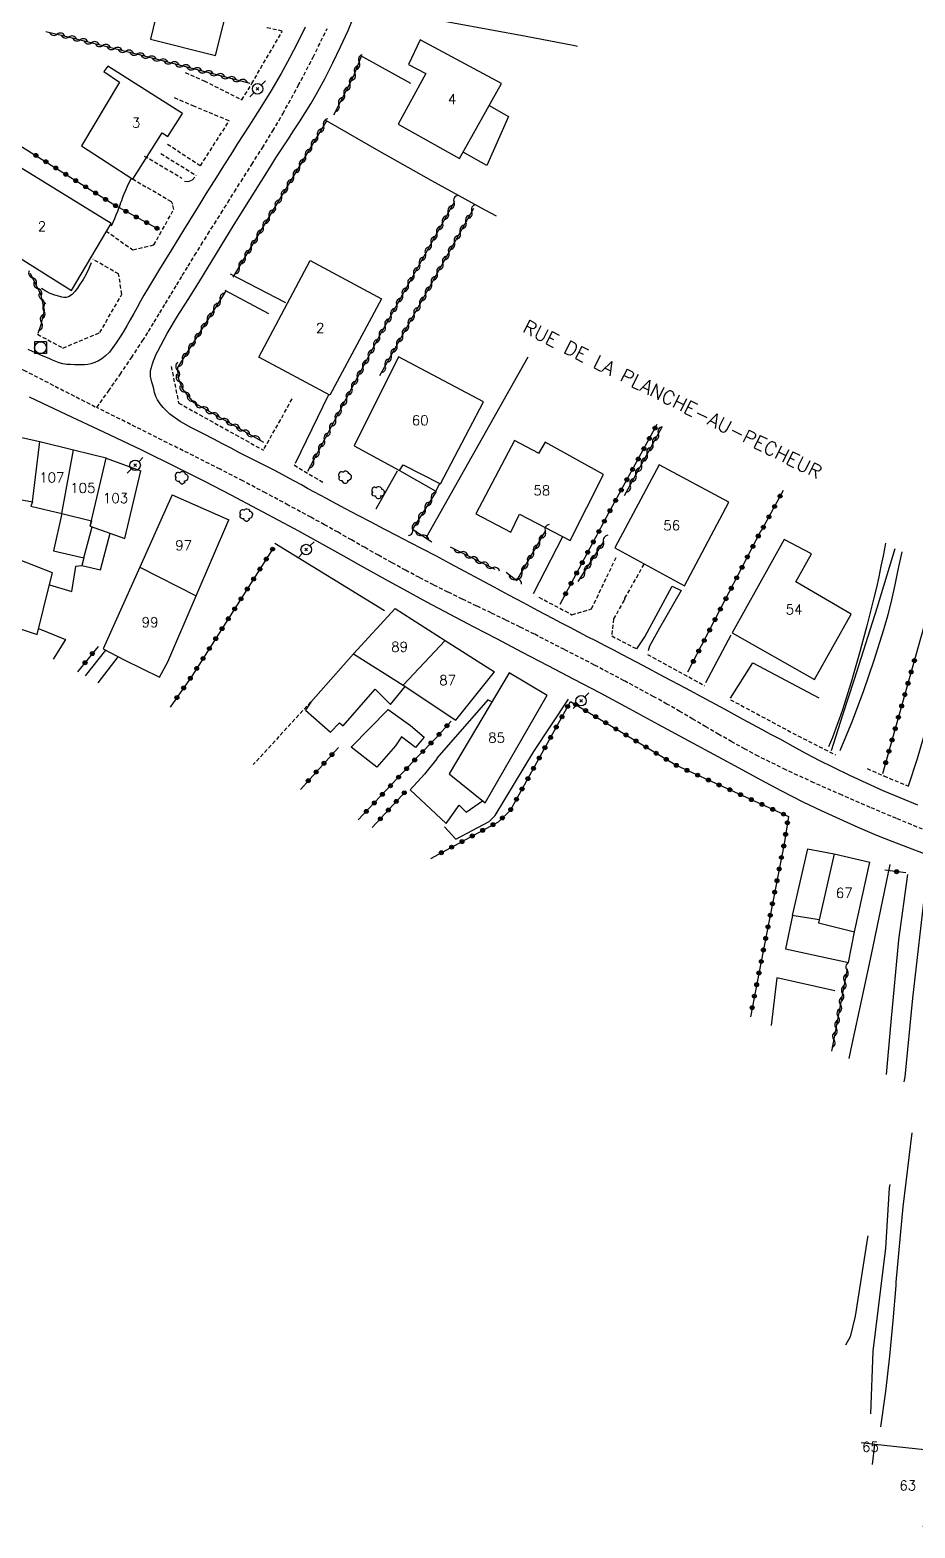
# Model space of a CAD drawing. Header units: millimetres. Extents: x 149000 to 150004, y 153000 to 154002.
# Drawn here: x 149705.1 to 149817.9, y 153205.7 to 153396.6 of the extents above; entities that cross this region are included whole.
import ezdxf
from ezdxf.enums import TextEntityAlignment as Align

# ---------------------------------------------------------------- set-up
doc = ezdxf.new("R2010")
doc.units = ezdxf.units.MM
doc.linetypes.add('DASHED', pattern=[0.75, 0.5, -0.25])
doc.layers.get('0').update_dxf_attribs({"linetype": 'CONTINUOUS'})
for name, color, linetype in [('W0001', 6, 'DASHED'), ('W0008', 7, 'CONTINUOUS'), ('W0014', 7, 'CONTINUOUS'), ('W0017', 7, 'CONTINUOUS'), ('W0101', 7, 'CONTINUOUS'), ('W0104', 1, 'CONTINUOUS'), ('W0105', 7, 'CONTINUOUS'), ('W0112', 1, 'DASHED'), ('W0211', 2, 'CONTINUOUS'), ('W0214', 2, 'CONTINUOUS'), ('W0300', 7, 'CONTINUOUS'), ('W0310', 3, 'CONTINUOUS'), ('W0323', 7, 'CONTINUOUS'), ('W0333', 7, 'CONTINUOUS'), ('W0420', 7, 'CONTINUOUS'), ('W0473', 7, 'CONTINUOUS'), ('W0989', 7, 'CONTINUOUS'), ('W0991', 7, 'CONTINUOUS'), ('W1102', 7, 'CONTINUOUS')]:
    doc.layers.add(name, color=color, linetype=linetype)
doc.styles.get("Standard").update_dxf_attribs({"font": 'romans.shx', "width": 0.85})

# ---------------------------------------------------------------- blocks, each defined once
blk = doc.blocks.new('T473')
for p, q in [((-0.166667, 0.166667), (0.166667, -0.166667)), ((-0.166667, -0.166667), (0.166667, 0.166667)), ((0.500001, 0.500001), (1.000002, 1.000002)), ((-1.000002, -1.000002), (-0.500001, -0.500001))]:
    blk.add_line(p, q)
blk.add_ellipse((0, 0), major_axis=(0.471405, 0.471405), ratio=1, start_param=5.4977871438, end_param=11.780972451)
blk = doc.blocks.new('T420')
for p, q in [((0.75, 0.75), (-0.75, 0.75)), ((-0.75, 0.75), (-0.75, -0.75)), ((0.75, 0.75), (0.75, -0.75)), ((0.75, -0.75), (-0.75, -0.75))]:
    blk.add_line(p, q)
blk.add_ellipse((0, 0), major_axis=(-0.53, 0.53), ratio=1, start_param=3.926991, end_param=10.210176)
blk = doc.blocks.new('T300')
for p, q in [((-0.8, 0.51), (-0.86, 0.34)), ((-0.86, 0.34), (-0.86, 0.17)), ((-0.86, 0.17), (-0.74, 0.06)), ((-0.69, 0.63), (-0.8, 0.51)), ((-0.8, -0.06), (-0.74, 0.06)), ((-0.74, 0.06), (-0.69, 0.11)), ((-0.57, 0.69), (-0.69, 0.63)), ((-0.46, 0.69), (-0.57, 0.69)), ((-0.29, 0.63), (-0.46, 0.69)), ((-0.29, 0.63), (-0.17, 0.74)), ((-0.23, 0.57), (-0.29, 0.63)), ((-0.17, 0.74), (-0.06, 0.8)), ((-0.06, 0.8), (0.06, 0.8)), ((0.06, 0.8), (0.23, 0.74)), ((0.23, 0.74), (0.34, 0.63)), ((0.34, 0.63), (0.4, 0.51)), ((0.46, 0.46), (0.34, 0.46)), ((0.4, 0.51), (0.4, 0.46)), ((0.57, 0.4), (0.46, 0.46)), ((0.57, 0.4), (0.69, 0.29)), ((0.69, 0.29), (0.74, 0.17)), ((0.74, 0.06), (0.69, -0.17)), ((0.74, 0.17), (0.74, 0.06)), ((-0.8, -0.17), (-0.8, -0.06)), ((-0.8, -0.23), (-0.8, -0.17)), ((-0.74, -0.34), (-0.8, -0.23)), ((-0.69, -0.4), (-0.74, -0.34)), ((-0.51, -0.46), (-0.69, -0.4)), ((-0.4, -0.46), (-0.51, -0.46)), ((-0.4, -0.46), (-0.34, -0.46)), ((-0.34, -0.46), (-0.34, -0.4)), ((-0.34, -0.51), (-0.34, -0.46)), ((-0.29, -0.63), (-0.34, -0.51)), ((-0.17, -0.74), (-0.29, -0.63)), ((-0.06, -0.8), (-0.17, -0.74)), ((0.06, -0.8), (-0.06, -0.8)), ((0.17, -0.74), (0.06, -0.8)), ((0.23, -0.69), (0.17, -0.74)), ((0.29, -0.46), (0.23, -0.46)), ((0.29, -0.63), (0.23, -0.69)), ((0.46, -0.4), (0.29, -0.46)), ((0.34, -0.51), (0.29, -0.63)), ((0.34, -0.51), (0.34, -0.46)), ((0.57, -0.34), (0.46, -0.4)), ((0.63, -0.29), (0.57, -0.34)), ((0.69, -0.17), (0.63, -0.29))]:
    blk.add_line(p, q)
blk = doc.blocks.new('t310o')
at = {"color": 0, "linetype": 'Continuous'}
for centre, start, end in [((-0.5, 0.38), 216.8699, 323.1304), ((0.5, -0.37), 36.8699, 143.1303)]:
    blk.add_arc(centre, 0.625, start, end, dxfattribs=at)
blk = doc.blocks.new('t323o')
at = {"color": 0, "linetype": 'Continuous'}
for radius in [0.25, 0.15]:
    blk.add_circle((0, 0), radius, dxfattribs=at)

msp = doc.modelspace()

# ---------------------------------------------------------------- linework, layer by layer
at = {"layer": 'W0001'}
for points in [[(149713.6, 153348.46), (149715.1, 153350.56), (149716.57, 153352.67), (149718.01, 153354.81), (149719.43, 153356.96), (149720.18, 153358.14), (149720.91, 153359.32), (149721.63, 153360.51), (149722.35, 153361.7), (149723.06, 153362.9), (149723.78, 153364.09), (149724.49, 153365.28), (149725.22, 153366.47), (149726.06, 153367.83), (149726.9, 153369.18), (149727.75, 153370.53), (149728.59, 153371.88), (149729.44, 153373.23), (149730.29, 153374.58), (149731.13, 153375.93), (149731.98, 153377.28), (149733.33, 153379.42), (149734.69, 153381.55), (149736.03, 153383.71), (149737.3, 153385.9), (149739.27, 153389.48), (149741.16, 153393.1), (149742.95, 153396.77)], [(149693.3, 153357.97), (149695.62, 153356.73), (149696.69, 153356.25), (149697.76, 153355.8), (149698.85, 153355.37), (149699.95, 153354.96), (149701.04, 153354.55), (149702.13, 153354.13), (149703.21, 153353.69), (149704.28, 153353.22), (149713.6, 153348.46)], [(149818.82, 153294.72), (149815.48, 153296.09), (149812.15, 153297.5), (149808.55, 153299.06), (149804.97, 153300.65), (149801.4, 153302.29), (149797.88, 153304.03), (149796.19, 153304.93), (149794.51, 153305.85), (149792.85, 153306.81), (149791.2, 153307.78), (149789.55, 153308.75), (149787.9, 153309.72), (149786.24, 153310.68), (149784.56, 153311.61), (149780.78, 153313.65), (149776.99, 153315.65), (149773.17, 153317.62), (149769.35, 153319.58), (149767.52, 153320.49), (149765.69, 153321.39), (149763.85, 153322.28), (149762.01, 153323.16), (149760.17, 153324.04), (149758.34, 153324.94), (149756.51, 153325.85), (149754.7, 153326.79), (149752.95, 153327.72), (149751.22, 153328.67), (149749.49, 153329.63), (149747.77, 153330.61), (149746.05, 153331.58), (149744.33, 153332.56), (149742.61, 153333.52), (149740.88, 153334.48), (149737.99, 153336.03), (149735.1, 153337.58), (149732.21, 153339.1), (149729.3, 153340.61), (149713.6, 153348.46)]]:
    msp.add_lwpolyline(points, dxfattribs=at)
at = {"layer": 'W0008'}
msp.add_lwpolyline([(149704.97, 153349.82), (149709.72, 153347.59), (149714.47, 153345.35), (149719.2, 153343.09), (149723.91, 153340.77), (149727.3, 153339.07), (149730.67, 153337.33), (149734.02, 153335.57), (149737.37, 153333.78), (149739.29, 153332.74), (149741.2, 153331.69), (149743.11, 153330.62), (149745.02, 153329.55), (149746.92, 153328.48), (149748.83, 153327.42), (149750.74, 153326.36), (149752.66, 153325.31), (149755.61, 153323.72), (149758.57, 153322.14), (149761.54, 153320.57), (149764.51, 153319.01), (149767.79, 153317.28), (149771.07, 153315.57), (149774.36, 153313.86), (149777.65, 153312.16)], dxfattribs=at)
at = {"layer": 'W0014'}
for points in [[(149740.16, 153396.92), (149739.19, 153394.93), (149738.16, 153392.97), (149737.1, 153391.04), (149735.77, 153388.77), (149734.37, 153386.54), (149732.95, 153384.33), (149731.54, 153382.11), (149730.87, 153381.04), (149730.2, 153379.97), (149729.52, 153378.9), (149728.85, 153377.83), (149728.18, 153376.76), (149727.51, 153375.69), (149726.84, 153374.61), (149726.17, 153373.54), (149724.63, 153371.05), (149723.1, 153368.57), (149721.57, 153366.07), (149720.07, 153363.56), (149719.61, 153362.78), (149719.17, 153362), (149718.74, 153361.21), (149718.31, 153360.42), (149717.87, 153359.63), (149717.42, 153358.85), (149716.96, 153358.07), (149716.47, 153357.32), (149716.07, 153356.71), (149715.65, 153356.1), (149715.2, 153355.51), (149714.67, 153354.99), (149714.25, 153354.68), (149713.8, 153354.42), (149713.33, 153354.2), (149712.84, 153354.03), (149712.44, 153353.95), (149712.04, 153353.92), (149711.63, 153353.92), (149711.23, 153353.92), (149710.74, 153353.92), (149710.25, 153353.93), (149709.76, 153353.96), (149709.27, 153354.04), (149708.82, 153354.16), (149708.38, 153354.33), (149707.96, 153354.51), (149707.53, 153354.69), (149706.99, 153354.91), (149706.46, 153355.14), (149705.93, 153355.38), (149705.4, 153355.61), (149704.87, 153355.85)], [(149818.21, 153297.79), (149815.94, 153298.71), (149813.79, 153299.63), (149811.67, 153300.58), (149809.55, 153301.56), (149807.46, 153302.58), (149805.74, 153303.45), (149804.04, 153304.35), (149802.34, 153305.27), (149800.65, 153306.18), (149799.48, 153306.81), (149798.31, 153307.44), (149797.14, 153308.08), (149795.97, 153308.71), (149794.8, 153309.35), (149793.64, 153309.98), (149792.47, 153310.61), (149791.3, 153311.24), (149788.62, 153312.68), (149785.94, 153314.11), (149783.26, 153315.53), (149780.58, 153316.95), (149779.47, 153317.53), (149778.36, 153318.11), (149777.25, 153318.69), (149776.14, 153319.26), (149775.03, 153319.84), (149773.93, 153320.42), (149772.82, 153321), (149771.71, 153321.58), (149769.84, 153322.57), (149767.97, 153323.56), (149766.11, 153324.56), (149764.24, 153325.56), (149762.38, 153326.56), (149760.51, 153327.56), (149758.65, 153328.56), (149756.78, 153329.55), (149755.14, 153330.41), (149753.5, 153331.27), (149751.85, 153332.13), (149750.21, 153332.98), (149748.56, 153333.84), (149746.92, 153334.7), (149745.28, 153335.56), (149743.64, 153336.43), (149742.85, 153336.86), (149742.05, 153337.29), (149741.26, 153337.72), (149740.46, 153338.16), (149739.67, 153338.6), (149738.88, 153339.03), (149738.08, 153339.46), (149737.28, 153339.89), (149736.19, 153340.46), (149735.09, 153341.02), (149734, 153341.58), (149732.9, 153342.14), (149731.8, 153342.7), (149730.7, 153343.27), (149729.61, 153343.84), (149728.53, 153344.42), (149727.1, 153345.16), (149725.66, 153345.89), (149724.24, 153346.68), (149722.92, 153347.62), (149722.47, 153348.02), (149722.05, 153348.45), (149721.67, 153348.91), (149721.34, 153349.42), (149721.13, 153349.88), (149720.97, 153350.36), (149720.85, 153350.84), (149720.73, 153351.32), (149720.63, 153351.69), (149720.53, 153352.06), (149720.45, 153352.43), (149720.42, 153352.82), (149720.43, 153352.97), (149720.45, 153353.13), (149720.47, 153353.28), (149720.51, 153353.43), (149720.55, 153353.58), (149720.59, 153353.72), (149720.64, 153353.87), (149720.69, 153354.02), (149720.83, 153354.43), (149720.99, 153354.85), (149721.17, 153355.25), (149721.36, 153355.65), (149722.57, 153357.89), (149723.88, 153360.08), (149725.24, 153362.23), (149726.58, 153364.4), (149728.84, 153368.09), (149731.11, 153371.77), (149733.39, 153375.44), (149735.68, 153379.1), (149736.41, 153380.26), (149737.16, 153381.41), (149737.92, 153382.55), (149738.67, 153383.7), (149739.42, 153384.85), (149740.16, 153386), (149740.87, 153387.17), (149741.56, 153388.36), (149742.65, 153390.36), (149743.68, 153392.39), (149744.66, 153394.43), (149745.62, 153396.5), (149746.11, 153397.63)], [(149777.65, 153312.16), (149781.41, 153310.11), (149785.17, 153308.07), (149788.94, 153306.04), (149792.71, 153304.01), (149795.41, 153302.54), (149798.11, 153301.07), (149800.82, 153299.62), (149803.57, 153298.22), (149805.88, 153297.11), (149808.21, 153296.03), (149810.57, 153294.99), (149812.93, 153293.98), (149814.9, 153293.19), (149816.89, 153292.43), (149818.88, 153291.69)]]:
    msp.add_lwpolyline(points, dxfattribs=at)
at = {"layer": 'W0017'}
for points in [[(149747.19, 153393.3), (149753.55, 153389.78)], [(149730.57, 153365.48), (149737.63, 153361.86)], [(149729.92, 153363.42), (149735.46, 153360.43)], [(149817.03, 153300.24), (149818.16, 153303.74), (149821.83, 153316.3), (149826.27, 153331.83), (149828.06, 153338.42), (149828.44, 153343.76), (149828.61, 153351.98)], [(149743.1, 153350.06), (149738.89, 153341.31)], [(149751.87, 153340.36), (149749.16, 153335.52)], [(149769.23, 153324.76), (149772.96, 153332.02)], [(149791.19, 153313.43), (149794.43, 153319.49)], [(149794.35, 153311.44), (149797.17, 153315.92), (149805.61, 153311.46)], [(149757.9, 153295.02), (149759.34, 153293.45), (149763.59, 153295.7), (149764.35, 153296.49), (149769.3, 153304.62), (149773.71, 153311.31)], [(149816.87, 153288.95), (149815.73, 153280.63), (149814.77, 153270.19), (149814.17, 153263.48)], [(149819.2, 153287.65), (149817.51, 153273.18), (149816.53, 153263.16), (149816.44, 153262.52)], [(149800.24, 153275.77), (149799.51, 153269.71)], [(149807.62, 153274.15), (149800.24, 153275.8)], [(149814.64, 153249.46), (149814.57, 153249.01), (149814.09, 153241.36), (149812.47, 153228.23), (149812.17, 153220.21)], [(149811.82, 153242.89), (149811.8, 153242.71), (149810.22, 153232.69), (149809.6, 153230.02), (149809, 153228.97)]]:
    msp.add_lwpolyline(points, dxfattribs=at)
at = {"layer": 'W0101'}
for points in [[(149728.73, 153393.33), (149731.64, 153404.96), (149723.3, 153407.2), (149722.48, 153403.94), (149721.26, 153404.24), (149720.93, 153402.76), (149722.09, 153402.3), (149720.43, 153395.4)], [(149754.79, 153395.31), (149753.3, 153392.16), (149755.51, 153391.02), (149751.98, 153384.58), (149759.82, 153380.19), (149765.17, 153389.77)], [(149718.19, 153377.55), (149721.91, 153383.48), (149722.65, 153382.98), (149724.52, 153385.92), (149715.01, 153391.96), (149714.48, 153391.28), (149716.51, 153389.92), (149711.65, 153381.8)], [(149697.85, 153371.24), (149710.37, 153363.39), (149715.41, 153371.91), (149702.8, 153379.7)], [(149734.26, 153354.89), (149740.79, 153367.18), (149749.89, 153362.33), (149743.28, 153350.02)], [(149746.38, 153343.59), (149752.15, 153340.44), (149752.65, 153341.15), (149757.37, 153338.75), (149762.86, 153349.19), (149752.05, 153354.92)], [(149761.91, 153334.93), (149766.34, 153332.59), (149767.44, 153334.85), (149773.89, 153331.52), (149778.16, 153339.93), (149770.73, 153344.04), (149769.86, 153342.58), (149769.86, 153342.64), (149766.8, 153344.27)], [(149779.62, 153330.6), (149788.49, 153325.73), (149794.12, 153336.4), (149785.27, 153341.14)], [(149794.53, 153319.73), (149805.05, 153313.81), (149809.7, 153322.13), (149802.68, 153326.24), (149804.64, 153329.83), (149801.19, 153331.64)]]:
    msp.add_lwpolyline(points, close=True, dxfattribs=at)
for points in [[(149701.11, 153345.29), (149706.33, 153344.14)], [(149706.33, 153344.14), (149710.61, 153343.08)], [(149710.61, 153343.08), (149714.81, 153342.03)], [(149714.81, 153342.03), (149714.81, 153342.01), (149719.19, 153340.41)], [(149712.94, 153334.03), (149712.77, 153333.34), (149717.18, 153331.79), (149719.19, 153340.41)], [(149699.84, 153337.47), (149705.39, 153336.44), (149705.39, 153336.46)], [(149723.19, 153337.33), (149719.06, 153328.12)], [(149723.19, 153337.33), (149730.43, 153334.14)], [(149705.39, 153336.46), (149705.2, 153335.91), (149709.15, 153334.95)], [(149709.15, 153334.95), (149712.94, 153334.03)], [(149726.27, 153324.45), (149730.43, 153334.14)], [(149719.06, 153328.12), (149714.4, 153317.69), (149717.1, 153316.3), (149721.6, 153314.08), (149722.66, 153316.07), (149726.27, 153324.45)], [(149751.6, 153322.85), (149746.29, 153317.06), (149752.64, 153313.1)], [(149751.6, 153322.85), (149757.98, 153318.78)], [(149757.98, 153318.78), (149764.26, 153314.8)], [(149752.64, 153313.1), (149759.34, 153308.64), (149764.26, 153314.8)], [(149766.14, 153314.66), (149758.51, 153301.79), (149763.07, 153298.1), (149770.97, 153311.81)], [(149766.14, 153314.68), (149770.97, 153311.81)], [(149807.53, 153291.59), (149805.55, 153282.78), (149810.14, 153281.63), (149812.1, 153290.53)], [(149807.53, 153291.59), (149812.1, 153290.53)], [(149812.73, 153216.34), (149810.97, 153216.53)], [(149818.86, 153205.91), (149820.86, 153205.68), (149821.83, 153215.35), (149812.73, 153216.34)]]:
    msp.add_lwpolyline(points, dxfattribs=at)
at = {"layer": 'W0104'}
for points in [[(149763.6, 153386.96), (149766.05, 153385.55), (149763.31, 153379.3), (149760.27, 153381)], [(149699.44, 153335.79), (149702.92, 153335.13), (149701.4, 153329.49), (149703.63, 153329.1), (149701.85, 153320.94), (149705.98, 153319.55), (149707.57, 153325.91), (149707.57, 153325.88), (149710.41, 153325.03), (149710.94, 153328.21), (149710.94, 153328.23), (149711.7, 153328.35), (149714.09, 153327.76), (149715.3, 153332.45)], [(149709.16, 153334.95), (149708.1, 153330.21), (149711.93, 153329.32), (149713.02, 153333.25)], [(149707.57, 153325.91), (149707.96, 153327.41), (149703.63, 153329.1)], [(149711.93, 153329.32), (149711.7, 153328.35)], [(149706.17, 153320.29), (149709.6, 153318.9), (149708.04, 153316.41)], [(149714.72, 153317.52), (149712.12, 153314.26)], [(149713.77, 153313.39), (149716.3, 153316.71)], [(149746.29, 153317.06), (149740.86, 153310.93), (149740.18, 153309.89), (149743.37, 153307.08), (149744.53, 153308.28), (149744.97, 153307.9), (149749.06, 153312.59), (149751.03, 153310.62), (149752.9, 153312.92)], [(149763.95, 153310.96), (149763.43, 153311.23), (149756.92, 153303.77), (149756.92, 153303.68), (149755.36, 153301.75), (149753.51, 153299.76), (149758.11, 153295.46), (149759.76, 153297.79), (149760.68, 153296.91), (149762.74, 153298.36)], [(149804.16, 153292.23), (149802.21, 153283.74), (149802.24, 153283.71), (149801.36, 153279.48), (149809.36, 153277.76), (149810.14, 153281.63)], [(149804.16, 153292.23), (149807.53, 153291.59)], [(149805.65, 153283.19), (149802.21, 153283.74)]]:
    msp.add_lwpolyline(points, dxfattribs=at)
msp.add_lwpolyline([(149746.01, 153305.2), (149750.73, 153309.96), (149753.55, 153307.92), (149755.3, 153306.45), (149754.22, 153305.12), (149752.44, 153306.5), (149751.67, 153305.35), (149749.26, 153302.63)], close=True, dxfattribs=at)
at = {"layer": 'W0105'}
msp.add_lwpolyline([(149782.41, 153317.69), (149783.42, 153319.23), (149786.91, 153325.68), (149788.07, 153325.16), (149785.31, 153320.35), (149784.03, 153318.06), (149783.84, 153317.45)], dxfattribs=at)
at = {"layer": 'W0112'}
for points in [[(149732.09, 153387.67), (149733.34, 153389.73), (149737.23, 153396.42)], [(149737.23, 153396.42), (149735.26, 153396.86)], [(149724.86, 153391.14), (149727.27, 153390.08), (149732.09, 153387.67)], [(149730.46, 153384.98), (149726.03, 153386.83), (149723.29, 153388)], [(149726.81, 153379.27), (149730.46, 153384.98)], [(149721.76, 153380.82), (149726.13, 153378.14)], [(149722.61, 153382.03), (149726.81, 153379.27)], [(149719.65, 153380.51), (149724.45, 153377.69)], [(149723.1, 153374.68), (149718.23, 153377.5)], [(149724.78, 153377.32), (149725.25, 153377.27), (149725.74, 153377.45), (149726.26, 153378.05)], [(149718.19, 153368.56), (149720.87, 153369.17), (149723.4, 153373.71), (149723.28, 153374.33), (149723.1, 153374.68)], [(149714.77, 153370.96), (149718.19, 153368.56)], [(149716.38, 153365.48), (149713.11, 153367.34)], [(149706.03, 153357.8), (149709.28, 153356.04), (149713.98, 153358.01), (149716.79, 153362.89), (149716.38, 153365.48)], [(149723.08, 153353.69), (149724.01, 153349.06), (149724.04, 153349.03), (149734.83, 153343.02)], [(149734.92, 153343.24), (149736.78, 153346.46), (149736.81, 153346.49), (149738.48, 153349.58)], [(149738.75, 153341.14), (149742.43, 153338.9)], [(149776.64, 153322.82), (149779.87, 153329.55)], [(149779.46, 153321.52), (149780.88, 153323.97), (149780.89, 153324.16), (149783.36, 153328.55)], [(149769.93, 153324.29), (149774.14, 153322.06), (149776.64, 153322.79)], [(149779.43, 153321.52), (149779.21, 153319.36), (149782.41, 153317.69)], [(149783.76, 153317), (149791.03, 153313.03)], [(149740.87, 153310.94), (149733.54, 153302.96)], [(149794.33, 153311.23), (149802.27, 153306.98), (149807.7, 153304.2)], [(149811.74, 153302.45), (149813.87, 153301.51), (149817.02, 153300.21)]]:
    msp.add_lwpolyline(points, dxfattribs=at)
at = {"layer": 'W0211'}
for points in [[(149717.95, 153377.57), (149717.7, 153377.09), (149717.47, 153376.61), (149717.25, 153376.13), (149717.04, 153375.64), (149716.93, 153375.36), (149716.83, 153375.09), (149716.73, 153374.81), (149716.63, 153374.53), (149716.54, 153374.25), (149716.44, 153373.97), (149716.34, 153373.69), (149716.23, 153373.42), (149716.04, 153372.95), (149715.84, 153372.49), (149715.63, 153372.03), (149715.41, 153371.57)], [(149712.89, 153366.9), (149712.59, 153366.17), (149712.24, 153365.46), (149711.84, 153364.77), (149711.4, 153364.11), (149711.12, 153363.69), (149710.82, 153363.25), (149710.44, 153362.85), (149709.98, 153362.56), (149709.7, 153362.49), (149709.41, 153362.5), (149709.14, 153362.54), (149708.88, 153362.6), (149708.27, 153362.78), (149707.67, 153363.01), (149707.1, 153363.29), (149706.56, 153363.64)], [(149814.08, 153331.16), (149814.04, 153330.93), (149813.77, 153329.58), (149813.51, 153328.23), (149813.23, 153326.89), (149812.94, 153325.54), (149812.62, 153324.21), (149811.71, 153320.62), (149810.75, 153317.04), (149809.71, 153313.48), (149808.6, 153309.95), (149808.2, 153308.76), (149807.77, 153307.58), (149807.32, 153306.4), (149806.84, 153305.24)]]:
    msp.add_lwpolyline(points, dxfattribs=at)
at = {"layer": 'W0214'}
msp.add_lwpolyline([(149816.16, 153330.08), (149816.08, 153329.7), (149815.68, 153327.78), (149815.27, 153325.86), (149814.84, 153323.94), (149814.37, 153322.04), (149813.84, 153320.15), (149812.62, 153316.23), (149811.29, 153312.35), (149809.84, 153308.5), (149808.27, 153304.71)], dxfattribs=at)
at = {"layer": 'W0300'}
for points in [[(149749.76, 153399.18), (149754.4, 153398.34), (149759.04, 153397.49), (149763.67, 153396.63), (149768.31, 153395.76), (149774.3, 153394.63), (149774.85, 153394.52)], [(149764.52, 153372.85), (149763.08, 153373.62), (149756.3, 153377.34), (149749.56, 153381.13), (149742.86, 153385)], [(149755.62, 153331.94), (149768.56, 153354.94)], [(149750.26, 153322.57), (149736.3, 153331.13)], [(149807.19, 153304.77), (149808.67, 153309.31), (149810.13, 153313.85), (149811.58, 153318.4), (149813.01, 153322.95), (149814.31, 153327.15), (149815.34, 153330.51)], [(149809.46, 153265.49), (149809.86, 153267.32), (149811.09, 153273.03), (149812.31, 153278.76), (149813.51, 153284.48), (149814.69, 153290.21)], [(149817.46, 153256.05), (149816.31, 153246.61), (149815.4, 153237.01), (149815.4, 153236.96), (149815.4, 153236.9), (149815.4, 153236.85), (149815.39, 153236.8), (149815.39, 153236.74), (149815.39, 153236.69), (149815.39, 153236.64), (149815.39, 153236.59), (149815.03, 153232.07), (149814.59, 153227.57), (149814.07, 153223.07), (149813.47, 153218.58)]]:
    msp.add_lwpolyline(points, dxfattribs=at)
at = {"layer": 'W0310'}
for points in [[(149707.1, 153396.38), (149710.13, 153395.64), (149718.61, 153393.52), (149718.64, 153393.52), (149733.08, 153389.79)], [(149747.3, 153393.18), (149746.28, 153390.61), (149743.76, 153385.73)], [(149742.86, 153385), (149730.95, 153365.07)], [(149740.5, 153340.34), (149749.5, 153357.36), (149759.2, 153374.75)], [(149761.58, 153373.8), (149749.62, 153352.49)], [(149705.1, 153365.6), (149706.43, 153362.92), (149706.89, 153360.88), (149706.46, 153358.99), (149706.08, 153357.88)], [(149729.99, 153363.25), (149723.9, 153353.58), (149723.92, 153352.34), (149724.51, 153350.8), (149725.86, 153349.13), (149734.84, 153344.05)], [(149780.85, 153337.23), (149785.65, 153346.02)], [(149756.84, 153337.76), (149753.81, 153332.98), (149756.28, 153331.34)], [(149765.74, 153327.46), (149767.13, 153326.4), (149770.82, 153332.8)], [(149774.94, 153326.28), (149778.24, 153331.44)], [(149758.64, 153330.69), (149764.32, 153327.88)], [(149809.22, 153276.92), (149807.22, 153266.44)]]:
    msp.add_lwpolyline(points, dxfattribs=at)
at = {"layer": 'W0323'}
for points in [[(149686.69, 153392.4), (149703.81, 153381.86), (149715.97, 153374.19), (149721.55, 153371.15)], [(149828.61, 153353.39), (149819.33, 153321.75), (149813.71, 153301.77)], [(149772.62, 153323.4), (149778.89, 153335.14), (149785.01, 153346.35)], [(149788.92, 153314.78), (149798.26, 153332.81), (149798.25, 153332.7), (149801.09, 153337.95)], [(149736.08, 153330.54), (149725.72, 153314.24), (149722.94, 153310.27)], [(149713.76, 153318.02), (149711.16, 153314.77)], [(149756.17, 153291.01), (149762.18, 153294.26), (149764.78, 153295.68), (149766.31, 153297.17), (149773.95, 153311.01), (149787.48, 153302.83), (149801.71, 153296.36), (149801.17, 153292.87), (149798.2, 153277.65), (149796.87, 153270.83)], [(149746.91, 153295.9), (149754.64, 153304.1), (149756.75, 153306.3), (149758.73, 153308.48)], [(149744.38, 153305.15), (149739.54, 153299.79)], [(149753.01, 153299.62), (149748.7, 153294.95)], [(149816.67, 153289.16), (149814.01, 153289.5)]]:
    msp.add_lwpolyline(points, dxfattribs=at)
at = {"layer": 'W0333'}
msp.add_lwpolyline([(149752.15, 153340.44), (149756.8, 153337.81), (149757.29, 153338.79)], dxfattribs=at)
at = {"layer": 'W1102'}
for points in [[(149705.39, 153336.44), (149706.33, 153344.14)], [(149709.15, 153334.95), (149710.61, 153343.08)], [(149712.77, 153333.34), (149714.81, 153342.01)], [(149719.06, 153328.12), (149726.27, 153324.45)], [(149757.98, 153318.78), (149752.64, 153313.1)], [(149812.45, 153213.79), (149812.73, 153216.33)]]:
    msp.add_lwpolyline(points, dxfattribs=at)

# ---------------------------------------------------------------- block references
at = {"layer": 'W0300'}
for p in [(149724.46, 153339.51), (149745.26, 153339.58), (149749.49, 153337.61), (149732.68, 153334.75)]:
    msp.add_blockref('T300', p, dxfattribs=at)
at = {"layer": 'W0310'}
for p, rotation in [((149708.56, 153396.02), 346.3482789223892), ((149710.02, 153395.67), 346.3482789223892), ((149711.47, 153395.31), 345.933572433059), ((149712.93, 153394.94), 345.933572433059), ((149714.38, 153394.58), 345.933572433059), ((149715.84, 153394.21), 345.933572433059), ((149717.29, 153393.85), 345.933572433059), ((149718.75, 153393.49), 345.5424305056406), ((149720.2, 153393.11), 345.5424305056406), ((149721.65, 153392.74), 345.5424305056406), ((149723.11, 153392.37), 345.5424305056406), ((149724.56, 153391.99), 345.5424305056406), ((149726.01, 153391.62), 345.5424305056406), ((149746.47, 153391.08), 248.4985656759861), ((149747.02, 153392.47), 248.4985656759861), ((149727.46, 153391.24), 345.5424305056406), ((149728.92, 153390.87), 345.5424305056406), ((149730.37, 153390.49), 345.5424305056406), ((149731.82, 153390.12), 345.5424305056406), ((149745.82, 153389.72), 242.6236198344796), ((149745.13, 153388.39), 242.6236198344796), ((149744.44, 153387.06), 242.6236198344796), ((149742.5, 153384.38), 239.119606421852), ((149740.96, 153381.81), 239.119606421852), ((149741.73, 153383.1), 239.119606421852), ((149740.19, 153380.52), 239.119606421852), ((149738.65, 153377.95), 239.119606421852), ((149739.42, 153379.23), 239.119606421852), ((149737.88, 153376.66), 239.119606421852), ((149736.34, 153374.08), 239.119606421852), ((149737.11, 153375.37), 239.119606421852), ((149759.12, 153374.61), 60.8441933860237), ((149735.57, 153372.8), 239.119606421852), ((149757.66, 153371.99), 60.8441933860237), ((149758.39, 153373.3), 60.8441933860237), ((149760.63, 153372.11), 240.6937236391454), ((149761.37, 153373.42), 240.6937236391454), ((149734.03, 153370.22), 239.119606421852), ((149734.8, 153371.51), 239.119606421852), ((149756.93, 153370.68), 60.8441933860237), ((149759.9, 153370.8), 240.6937236391454), ((149733.26, 153368.94), 239.119606421852), ((149756.2, 153369.37), 60.8441933860237), ((149758.43, 153368.18), 240.6937236391454), ((149759.16, 153369.49), 240.6937236391454), ((149731.72, 153366.36), 239.119606421852), ((149732.49, 153367.65), 239.119606421852), ((149754.73, 153366.75), 60.8441933860237), ((149755.47, 153368.06), 60.8441933860237), ((149757.69, 153366.88), 240.6937236391454), ((149705.41, 153364.98), 296.4025225281001), ((149754, 153365.44), 60.8441933860237), ((149756.96, 153365.57), 240.6937236391454), ((149706.08, 153363.63), 296.4025225281001), ((149752.54, 153362.82), 60.8441933860237), ((149753.27, 153364.13), 60.8441933860237), ((149755.49, 153362.95), 240.6937236391454), ((149756.23, 153364.26), 240.6937236391454), ((149706.58, 153362.24), 282.6241218730542), ((149706.86, 153360.77), 257.1800446995791), ((149728.51, 153360.89), 237.8144787403639), ((149729.31, 153362.16), 237.8144787403639), ((149751.81, 153361.51), 60.8441933860237), ((149754.76, 153361.64), 240.6937236391454), ((149706.53, 153359.31), 257.1800446995791), ((149727.71, 153359.62), 237.8144787403639), ((149750.35, 153358.89), 60.8441933860237), ((149751.08, 153360.2), 60.8441933860237), ((149753.29, 153359.03), 240.6937236391454), ((149754.02, 153360.34), 240.6937236391454), ((149726.11, 153357.09), 237.8144787403639), ((149726.91, 153358.35), 237.8144787403639), ((149749.62, 153357.58), 60.8441933860237), ((149752.55, 153357.72), 240.6937236391454), ((149725.31, 153355.82), 237.8144787403639), ((149748.21, 153354.93), 62.13877095312294), ((149748.91, 153356.25), 62.13877095312294), ((149751.09, 153355.1), 240.6937236391454), ((149751.82, 153356.41), 240.6937236391454), ((149723.91, 153353.22), 270.6026032928065), ((149724.51, 153354.55), 237.8144787403639), ((149747.51, 153353.6), 62.13877095312294), ((149750.35, 153353.8), 240.6937236391454), ((149724.14, 153351.76), 291.1225047020652), ((149746.11, 153350.95), 62.13877095312294), ((149746.81, 153352.27), 62.13877095312294), ((149724.8, 153350.44), 308.863751399825), ((149725.75, 153349.27), 308.863751399825), ((149745.41, 153349.62), 62.13877095312294), ((149727.01, 153348.48), 330.5264224203211), ((149728.31, 153347.74), 330.5264224203211), ((149744.71, 153348.3), 62.13877095312294), ((149729.62, 153347), 330.5264224203211), ((149730.93, 153346.27), 330.5264224203211), ((149732.23, 153345.53), 330.5264224203211), ((149743.3, 153345.64), 62.13877095312294), ((149744.01, 153346.97), 62.13877095312294), ((149733.54, 153344.79), 330.5264224203211), ((149742.6, 153344.32), 62.13877095312294), ((149784.44, 153343.82), 61.36518983056963), ((149785.16, 153345.13), 61.36518983056963), ((149741.2, 153341.67), 62.13877095312294), ((149741.9, 153342.99), 62.13877095312294), ((149783.72, 153342.5), 61.36518983056963), ((149782.29, 153339.87), 61.36518983056963), ((149783.01, 153341.18), 61.36518983056963), ((149781.57, 153338.55), 61.36518983056963), ((149756.24, 153336.81), 237.6360128552822), ((149754.63, 153334.28), 237.6360128552822), ((149755.43, 153335.55), 237.6360128552822), ((149753.83, 153333.01), 237.6360128552822), ((149755.03, 153332.17), 326.3581567229053), ((149770.75, 153332.68), 60.02689591060865), ((149769.25, 153330.09), 60.02689591060865), ((149770, 153331.38), 60.02689591060865), ((149777.36, 153330.07), 57.34957975418312), ((149778.17, 153331.33), 57.34957975418312), ((149759.98, 153330.03), 333.6209209229796), ((149761.33, 153329.36), 333.6209209229796), ((149762.67, 153328.69), 333.6209209229796), ((149768.5, 153328.79), 60.02689591060865), ((149776.56, 153328.8), 57.34957975418312), ((149764.02, 153328.03), 333.6209209229796), ((149766.93, 153326.56), 322.7964205313261), ((149767.75, 153327.49), 60.02689591060865), ((149775.75, 153327.54), 57.34957975418312), ((149809.18, 153276.75), 259.1956648813958), ((149808.9, 153275.28), 259.1956648813958), ((149808.62, 153273.81), 259.1956648813958), ((149808.06, 153270.86), 259.1956648813958), ((149808.34, 153272.33), 259.1956648813958), ((149807.78, 153269.39), 259.1956648813958), ((149807.5, 153267.91), 259.1956648813958)]:
    msp.add_blockref('t310o', p, dxfattribs=dict(at, rotation=rotation))
at = {"layer": 'W0323'}
for p, rotation in [((149705.84, 153380.58), 327.7724151645288), ((149707.11, 153379.78), 327.7724151645288), ((149708.38, 153378.98), 327.7724151645288), ((149709.65, 153378.18), 327.7724151645288), ((149710.91, 153377.38), 327.7724151645288), ((149712.18, 153376.58), 327.7724151645288), ((149713.45, 153375.78), 327.7724151645288), ((149714.72, 153374.98), 327.7724151645288), ((149715.99, 153374.18), 331.3715643986254), ((149717.31, 153373.46), 331.3715643986254), ((149718.62, 153372.74), 331.3715643986254), ((149719.94, 153372.03), 331.3715643986254), ((149721.26, 153371.31), 331.3715643986254), ((149784.01, 153344.52), 61.38936785206125), ((149784.73, 153345.84), 61.38936785206125), ((149783.3, 153343.21), 61.38936785206125), ((149781.86, 153340.57), 61.38936785206125), ((149782.58, 153341.89), 61.38936785206125), ((149781.14, 153339.26), 61.38936785206125), ((149779.7, 153336.62), 61.38936785206125), ((149780.42, 153337.94), 61.38936785206125), ((149800.66, 153337.17), 61.65799457983885), ((149778.99, 153335.31), 61.38936785206125), ((149799.24, 153334.53), 61.65799457983885), ((149799.95, 153335.85), 61.65799457983885), ((149777.57, 153332.66), 61.86395970797038), ((149778.28, 153333.98), 61.86395970797038), ((149798.53, 153333.21), 61.65799457983885), ((149776.86, 153331.34), 61.86395970797038), ((149797.19, 153330.76), 62.62099966648516), ((149797.88, 153332.09), 62.62099966648516), ((149735.19, 153329.14), 237.5661129016891), ((149735.99, 153330.41), 237.5661129016891), ((149775.45, 153328.69), 61.86395970797038), ((149776.15, 153330.02), 61.86395970797038), ((149796.5, 153329.43), 62.62099966648516), ((149734.38, 153327.87), 237.5661129016891), ((149774.74, 153327.37), 61.86395970797038), ((149795.82, 153328.1), 62.62099966648516), ((149732.77, 153325.34), 237.5661129016891), ((149733.58, 153326.61), 237.5661129016891), ((149774.03, 153326.05), 61.86395970797038), ((149794.44, 153325.43), 62.62099966648516), ((149795.13, 153326.76), 62.62099966648516), ((149731.97, 153324.08), 237.5661129016891), ((149773.33, 153324.73), 61.86395970797038), ((149793.75, 153324.1), 62.62099966648516), ((149730.36, 153321.54), 237.5661129016891), ((149731.17, 153322.81), 237.5661129016891), ((149792.37, 153321.44), 62.62099966648516), ((149793.06, 153322.77), 62.62099966648516), ((149729.56, 153320.28), 237.5661129016891), ((149791.68, 153320.1), 62.62099966648516), ((149727.95, 153317.75), 237.5661129016891), ((149728.75, 153319.01), 237.5661129016891), ((149790.3, 153317.44), 62.62099966648516), ((149790.99, 153318.77), 62.62099966648516), ((149712.1, 153315.94), 231.4262003247093), ((149713.03, 153317.11), 231.4262003247093), ((149727.14, 153316.48), 237.5661129016891), ((149789.61, 153316.11), 62.62099966648516), ((149817.77, 153316.21), 254.3071404126309), ((149725.52, 153313.96), 234.9488930352459), ((149726.34, 153315.21), 237.5661129016891), ((149817.36, 153314.76), 254.3071404126309), ((149724.66, 153312.73), 234.9488930352459), ((149816.55, 153311.88), 254.3071404126309), ((149816.96, 153313.32), 254.3071404126309), ((149723.8, 153311.5), 234.9488930352459), ((149773.59, 153310.36), 61.0985353885338), ((149774.6, 153310.62), 328.8467513887193), ((149775.88, 153309.84), 328.8467513887193), ((149816.15, 153310.43), 254.3071404126309), ((149758.21, 153307.91), 47.75778066070233), ((149772.14, 153307.74), 61.0985353885338), ((149772.87, 153309.05), 61.0985353885338), ((149777.17, 153309.07), 328.8467513887193), ((149778.45, 153308.29), 328.8467513887193), ((149815.74, 153308.99), 254.3071404126309), ((149757.21, 153306.8), 47.75778066070233), ((149771.42, 153306.42), 61.0985353885338), ((149779.73, 153307.51), 328.8467513887193), ((149781.02, 153306.74), 328.8467513887193), ((149782.3, 153305.96), 328.8467513887193), ((149814.93, 153306.1), 254.3071404126309), ((149815.33, 153307.54), 254.3071404126309), ((149743.56, 153304.24), 227.9126618872386), ((149755.14, 153304.63), 46.20646732532389), ((149756.18, 153305.71), 46.20646732532389), ((149770.69, 153305.11), 61.0985353885338), ((149783.58, 153305.19), 328.8467513887193), ((149784.87, 153304.41), 328.8467513887193), ((149814.52, 153304.66), 254.3071404126309), ((149741.55, 153302.02), 227.9126618872386), ((149742.55, 153303.13), 227.9126618872386), ((149753.08, 153302.45), 46.67239436107018), ((149754.11, 153303.54), 46.67239436107018), ((149769.24, 153302.48), 61.0985353885338), ((149769.97, 153303.8), 61.0985353885338), ((149786.15, 153303.63), 328.8467513887193), ((149787.44, 153302.86), 328.8467513887193), ((149788.8, 153302.23), 335.5335974625217), ((149814.12, 153303.21), 254.3071404126309), ((149740.54, 153300.9), 227.9126618872386), ((149751.02, 153300.26), 46.67239436107018), ((149752.05, 153301.36), 46.67239436107018), ((149768.52, 153301.17), 61.0985353885338), ((149790.16, 153301.61), 335.5335974625217), ((149791.53, 153300.99), 335.5335974625217), ((149792.89, 153300.37), 335.5335974625217), ((149749.99, 153299.17), 46.67239436107018), ((149751.75, 153298.26), 227.3297922734027), ((149752.77, 153299.36), 227.3297922734027), ((149767.07, 153298.54), 61.0985353885338), ((149767.79, 153299.86), 61.0985353885338), ((149794.26, 153299.75), 335.5335974625217), ((149795.62, 153299.13), 335.5335974625217), ((149796.99, 153298.5), 335.5335974625217), ((149747.93, 153296.99), 46.67239436107018), ((149748.96, 153298.08), 46.67239436107018), ((149750.74, 153297.16), 227.3297922734027), ((149766.34, 153297.23), 61.0985353885338), ((149798.35, 153297.88), 335.5335974625217), ((149799.72, 153297.26), 335.5335974625217), ((149801.09, 153296.64), 335.5335974625217), ((149749.72, 153296.05), 227.3297922734027), ((149762.76, 153294.58), 28.57187561613345), ((149764.08, 153295.3), 28.57187561613345), ((149765.28, 153296.17), 44.35412003067568), ((149801.59, 153295.55), 261.1859795493326), ((149758.81, 153292.44), 28.40211229512024), ((149760.13, 153293.15), 28.40211229512024), ((149761.44, 153293.87), 28.40211229512024), ((149801.12, 153292.59), 258.9683479429894), ((149801.36, 153294.07), 261.1859795493326), ((149757.49, 153291.72), 28.40211229512024), ((149800.83, 153291.12), 258.9683479429894), ((149800.54, 153289.65), 258.9683479429894), ((149815.5, 153289.31), 172.6147432093607), ((149800.26, 153288.17), 258.9683479429894), ((149799.68, 153285.23), 258.9683479429894), ((149799.97, 153286.7), 258.9683479429894), ((149799.4, 153283.76), 258.9683479429894), ((149799.11, 153282.28), 258.9683479429894), ((149798.53, 153279.34), 258.9683479429894), ((149798.82, 153280.81), 258.9683479429894), ((149798.25, 153277.87), 258.9683479429894), ((149797.96, 153276.4), 258.9510720547305), ((149797.38, 153273.45), 258.9510720547305), ((149797.67, 153274.92), 258.9510720547305), ((149797.1, 153271.98), 258.9510720547305)]:
    msp.add_blockref('t323o', p, dxfattribs=dict(at, rotation=rotation))
at = {"layer": 'W0420'}
msp.add_blockref('T420', (149706.43, 153356.08), dxfattribs=at)
at = {"layer": 'W0473'}
for p in [(149734.09, 153389.07), (149718.48, 153341.1), (149740.28, 153330.36), (149775.3, 153311.1)]:
    msp.add_blockref('T473', p, dxfattribs=at)

# ---------------------------------------------------------------- texts
at = {"layer": 'W0989'}
msp.add_text('RUE DE LA PLANCHE-AU-PECHEUR   ', height=1.75, rotation=333.4448, dxfattribs=at).set_placement((149767.7, 153358.14))
at = {"layer": 'W0991'}
for s, p in [('4', (149758.88, 153387.75)), ('3', (149718.6, 153384.76)), ('2', (149706.61, 153371.55)), ('2', (149742.06, 153358.6)), ('60', (149754.81, 153346.83)), ('107', (149707.87, 153339.54)), ('105', (149711.82, 153338.21)), ('103', (149715.99, 153336.91)), ('58', (149770.3, 153337.9)), ('56', (149786.85, 153333.44)), ('97', (149724.67, 153330.89)), ('54', (149802.44, 153322.73)), ('99', (149720.38, 153321.1)), ('89', (149752.18, 153317.97)), ('87', (149758.3, 153313.71)), ('85', (149764.54, 153306.39)), ('67', (149808.83, 153286.61)), ('65', (149812.17, 153216.03)), ('63', (149816.92, 153211.1))]:
    msp.add_text(s, height=1.25, dxfattribs=at).set_placement(p, align=Align.MIDDLE_CENTER)

doc.saveas('drawing.dxf')
